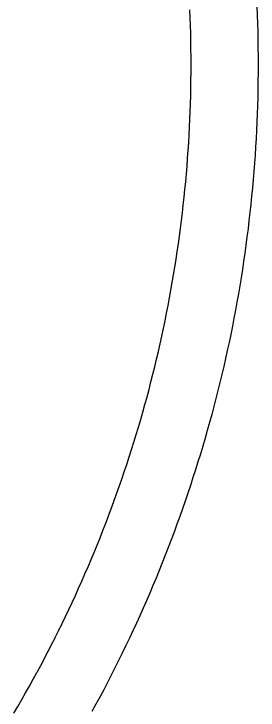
# Model space of a CAD drawing. Header units: millimetres. Extents: x -68 to 68, y -68 to 68.
# Drawn here: x 55.94 to 68.4, y -32.91 to 2.58 of the extents above; entities that cross this region are included whole.
import ezdxf

# ---------------------------------------------------------------- set-up
doc = ezdxf.new("R2010")
doc.units = ezdxf.units.MM
doc.layers.add('CUT_INNER', color=6, linetype='Continuous')
doc.layers.add('CUT_OUTER', color=1, linetype='Continuous')

msp = doc.modelspace()

# ---------------------------------------------------------------- linework, layer by layer
at = {"layer": 'CUT_INNER'}
msp.add_lwpolyline([(55.9395, -33.0631), (56.1406, -32.7206), (56.1413, -32.7193), (56.3403, -32.3755), (56.341, -32.3742), (56.5379, -32.0292), (56.5386, -32.0279), (56.7333, -31.6817), (56.7341, -31.6803), (56.9267, -31.333), (56.9274, -31.3316), (57.1178, -30.9831), (57.1186, -30.9817), (57.3069, -30.632), (57.3076, -30.6307), (57.4938, -30.2798), (57.4945, -30.2785), (57.6785, -29.9265), (57.6792, -29.9251), (57.861, -29.572), (57.8617, -29.5706), (58.0414, -29.2164), (58.0421, -29.2151), (58.2195, -28.8597), (58.2202, -28.8584), (58.3955, -28.502), (58.3962, -28.5006), (58.5693, -28.1431), (58.57, -28.1417), (58.7409, -27.7832), (58.7416, -27.7818), (58.9103, -27.4223), (58.9109, -27.4209), (59.0774, -27.0603), (59.0781, -27.0589), (59.2423, -26.6973), (59.243, -26.6959), (59.405, -26.3333), (59.4057, -26.3319), (59.5655, -25.9683), (59.5661, -25.9669), (59.7237, -25.6023), (59.7243, -25.6009), (59.8797, -25.2354), (59.8803, -25.234), (60.0334, -24.8675), (60.034, -24.8661), (60.1849, -24.4987), (60.1854, -24.4972), (60.334, -24.1289), (60.3346, -24.1275), (60.481, -23.7582), (60.4815, -23.7568), (60.6256, -23.3867), (60.6261, -23.3853), (60.768, -23.0143), (60.7685, -23.0128), (60.908, -22.641), (60.9086, -22.6395), (61.0458, -22.2668), (61.0463, -22.2654), (61.1813, -21.8918), (61.1818, -21.8904), (61.3144, -21.516), (61.315, -21.5146), (61.4453, -21.1394), (61.4458, -21.1379), (61.5739, -20.762), (61.5744, -20.7605), (61.7001, -20.3838), (61.7006, -20.3823), (61.824, -20.0048), (61.8245, -20.0033), (61.9456, -19.6251), (61.9461, -19.6236), (62.0648, -19.2446), (62.0653, -19.2432), (62.1818, -18.8634), (62.1822, -18.862), (62.2963, -18.4815), (62.2968, -18.4801), (62.4086, -18.0989), (62.409, -18.0975), (62.5184, -17.7157), (62.5189, -17.7142), (62.626, -17.3317), (62.6264, -17.3303), (62.7311, -16.9471), (62.7315, -16.9457), (62.8339, -16.5619), (62.8343, -16.5604), (62.9344, -16.1761), (62.9348, -16.1746), (63.0324, -15.7896), (63.0328, -15.7881), (63.1281, -15.4025), (63.1285, -15.401), (63.2215, -15.0149), (63.2218, -15.0134), (63.3124, -14.6267), (63.3127, -14.6252), (63.401, -14.2379), (63.4013, -14.2364), (63.4871, -13.8487), (63.4874, -13.8472), (63.5709, -13.4588), (63.5712, -13.4573), (63.6523, -13.0685), (63.6526, -13.067), (63.7313, -12.6777), (63.7316, -12.6762), (63.8079, -12.2864), (63.8082, -12.2849), (63.8821, -11.8947), (63.8823, -11.8932), (63.9538, -11.5025), (63.9541, -11.501), (64.0232, -11.1099), (64.0235, -11.1083), (64.0902, -10.7168), (64.0904, -10.7153), (64.1547, -10.3234), (64.155, -10.3218), (64.2169, -9.9295), (64.2171, -9.928), (64.2766, -9.5353), (64.2768, -9.5338), (64.3339, -9.1407), (64.3341, -9.1392), (64.3887, -8.7458), (64.389, -8.7443), (64.4412, -8.3506), (64.4414, -8.349), (64.4912, -7.955), (64.4914, -7.9535), (64.5388, -7.5591), (64.539, -7.5576), (64.584, -7.163), (64.5842, -7.1615), (64.6267, -6.7666), (64.6269, -6.7651), (64.667, -6.3699), (64.6672, -6.3684), (64.7049, -5.973), (64.705, -5.9715), (64.7403, -5.5759), (64.7405, -5.5743), (64.7733, -5.1785), (64.7734, -5.177), (64.8039, -4.781), (64.804, -4.7795), (64.832, -4.3833), (64.8321, -4.3817), (64.8577, -3.9854), (64.8578, -3.9839), (64.8809, -3.5874), (64.881, -3.5858), (64.9017, -3.1892), (64.9018, -3.1877), (64.92, -2.7909), (64.9201, -2.7894), (64.9359, -2.3925), (64.936, -2.391), (64.9494, -1.994), (64.9494, -1.9925), (64.9604, -1.5955), (64.9604, -1.5939), (64.969, -1.1968), (64.969, -1.1953), (64.9751, -0.7982), (64.9751, -0.7966), (64.9788, -0.3995), (64.9788, -0.3979), (64.98, -0.0008), (64.98, 0.0008), (64.9788, 0.3979), (64.9788, 0.3995), (64.9751, 0.7966), (64.9751, 0.7982), (64.969, 1.1953), (64.969, 1.1968), (64.9604, 1.5939), (64.9604, 1.5955), (64.9494, 1.9925), (64.9494, 1.994), (64.936, 2.391), (64.9359, 2.3925), (64.9201, 2.7894)], dxfattribs=at)
at = {"layer": 'CUT_OUTER'}
msp.add_lwpolyline([(68.3369, 2.9377), (68.3536, 2.5184), (68.3678, 2.0989), (68.3794, 1.6794), (68.3884, 1.2598), (68.3948, 0.8401), (68.3987, 0.4205), (68.4, 0.0008), (68.3987, -0.4189), (68.3949, -0.8386), (68.3884, -1.2583), (68.3794, -1.6779), (68.3678, -2.0974), (68.3537, -2.5169), (68.3369, -2.9362), (68.3176, -3.3555), (68.2958, -3.7746), (68.2713, -4.1936), (68.2443, -4.6124), (68.2147, -5.0311), (68.1826, -5.4495), (68.1478, -5.8678), (68.1106, -6.2858), (68.0707, -6.7036), (68.0283, -7.1212), (67.9833, -7.5384), (67.9358, -7.9554), (67.8857, -8.3721), (67.833, -8.7885), (67.7778, -9.2046), (67.7201, -9.6203), (67.6598, -10.0356), (67.5969, -10.4506), (67.5315, -10.8651), (67.4636, -11.2793), (67.3931, -11.693), (67.3201, -12.1063), (67.2446, -12.5192), (67.1665, -12.9315), (67.0859, -13.3434), (67.0027, -13.7548), (66.9171, -14.1657), (66.8289, -14.576), (66.7382, -14.9858), (66.645, -15.395), (66.5493, -15.8036), (66.451, -16.2117), (66.3503, -16.6191), (66.2471, -17.0259), (66.1414, -17.4321), (66.0332, -17.8376), (65.9225, -18.2424), (65.8093, -18.6466), (65.6937, -19.05), (65.5755, -19.4527), (65.4549, -19.8547), (65.3319, -20.256), (65.2064, -20.6565), (65.0784, -21.0562), (64.948, -21.4551), (64.8151, -21.8532), (64.6798, -22.2505), (64.542, -22.6469), (64.4019, -23.0425), (64.2593, -23.4373), (64.1143, -23.8311), (63.9668, -24.2241), (63.817, -24.6161), (63.6647, -25.0072), (63.5101, -25.3974), (63.3531, -25.7866), (63.1937, -26.1748), (63.0319, -26.5621), (62.8677, -26.9484), (62.7012, -27.3336), (62.5323, -27.7178), (62.361, -28.101), (62.1874, -28.4831), (62.0115, -28.8641), (61.8332, -29.2441), (61.6526, -29.6229), (61.4697, -30.0007), (61.2844, -30.3773), (61.0969, -30.7527), (60.907, -31.127), (60.7149, -31.5002), (60.5205, -31.8721), (60.3238, -32.2429), (60.1248, -32.6124), (59.9236, -32.9807)], dxfattribs=at)

doc.saveas('drawing.dxf')
